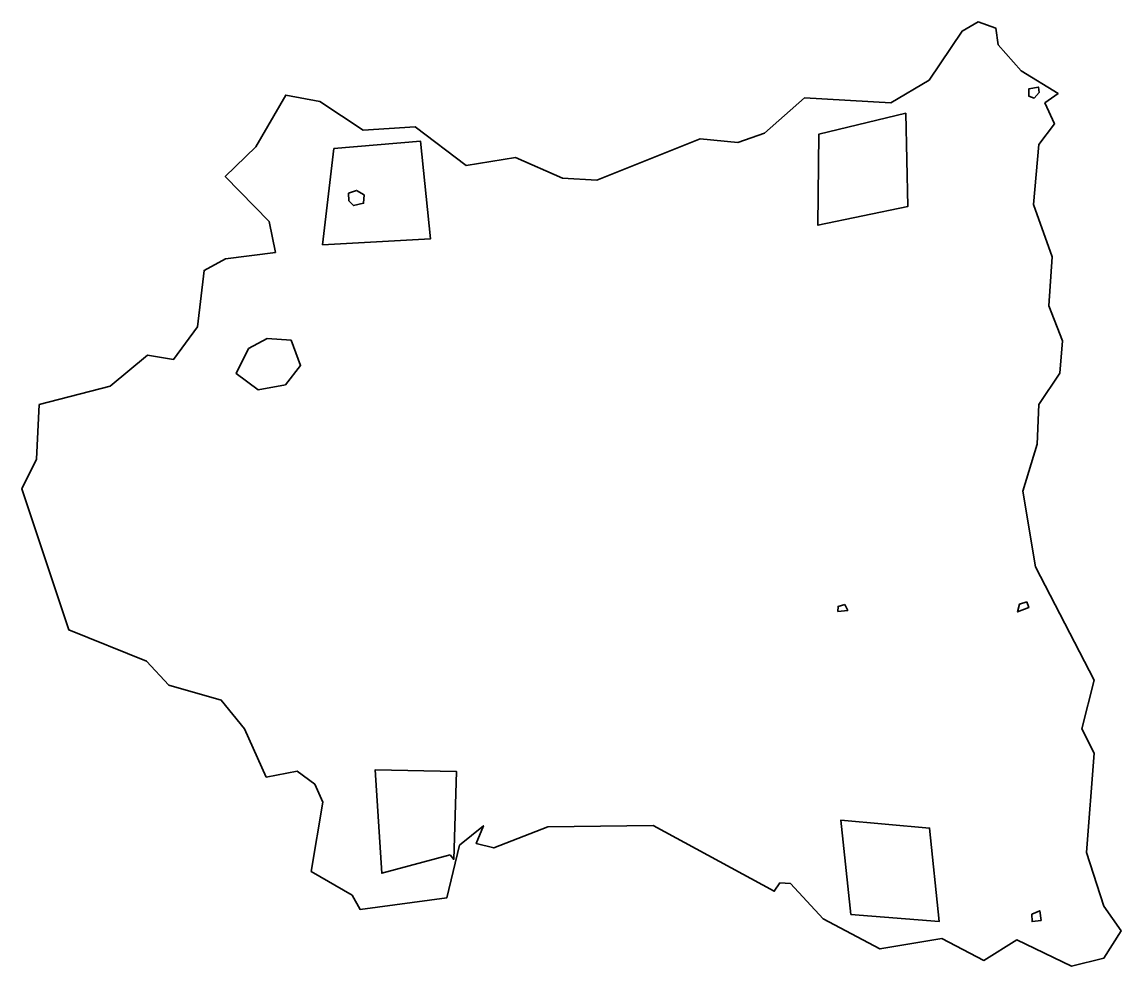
# Model space of a CAD drawing. Extents: x 0 to 10426, y -8961 to 0.
import ezdxf

# ---------------------------------------------------------------- set-up
doc = ezdxf.new("R2010")
doc.units = 0
doc.linetypes.add('Solid', pattern=[0])
for name, color, linetype in [('zone_0_q1', 7, 'Continuous'), ('zone_1_q1', 7, 'Continuous'), ('zone_2_q1', 7, 'Continuous'), ('zone_3_q1', 7, 'Continuous'), ('zone_4_q2', 7, 'Continuous')]:
    doc.layers.add(name, color=color, linetype=linetype)

msp = doc.modelspace()

# ---------------------------------------------------------------- linework, layer by layer
at = {"color": 0, "linetype": 'Solid', "lineweight": 35}
for points in [[(838, -3458), (1190, -3164), (1438, -3203), (1665, -2894), (1728, -2359), (1930, -2248), (2405, -2187), (2344, -1895), (1929, -1466), (2218, -1186), (2502, -694), (2826, -756), (3237, -1027), (3730, -996), (4215, -1362), (4682, -1287), (5128, -1484), (5452, -1503), (6435, -1110), (6791, -1145), (7045, -1056), (7423, -721), (8241, -768), (8605, -552), (8919, -86), (9072, 0), (9240, -59), (9259, -216), (9479, -463), (9829, -679), (9704, -768), (9794, -966), (9645, -1162), (9595, -1732), (9774, -2230), (9742, -2693), (9870, -3026), (9846, -3332), (9647, -3632), (9630, -4006), (9495, -4453), (9616, -5173), (10171, -6247), (10053, -6711), (10170, -6942), (10099, -7884), (10264, -8394), (10426, -8628), (10263, -8886), (9957, -8961), (9437, -8713), (9125, -8908), (8727, -8699), (8139, -8799), (7599, -8512), (7292, -8178), (7190, -8170), (7136, -8251), (5988, -7628), (4988, -7641), (4476, -7840), (4310, -7799), (4377, -7629), (4152, -7815), (4031, -8313), (3208, -8424), (3131, -8288), (2743, -8063), (2853, -7406), (2778, -7234), (2611, -7112), (2317, -7167), (2110, -6710), (1891, -6437), (1392, -6294), (1182, -6067), (445, -5771), (0, -4432), (137, -4150), (164, -3632), (838, -3458)], [(9648, -671), (9602, -722), (9551, -703), (9550, -636), (9642, -618), (9648, -671)], [(2149, -3100), (2325, -3005), (2553, -3021), (2643, -3260), (2499, -3444), (2241, -3491), (2032, -3338), (2149, -3100)], [(9532, -5503), (9550, -5558), (9444, -5599), (9462, -5525), (9532, -5503)], [(7806, -5529), (7833, -5586), (7740, -5595), (7742, -5547), (7806, -5529)], [(9670, -8530), (9582, -8539), (9580, -8470), (9655, -8436), (9670, -8530)]]:
    msp.add_lwpolyline(points, close=True, dxfattribs=at)
at = {"layer": 'zone_0_q1', "color": 40, "linetype": 'Solid', "lineweight": 35}
msp.add_lwpolyline([(4061, -7905), (3413, -8080), (3349, -7099), (4123, -7116), (4096, -7949), (4061, -7905)], close=True, dxfattribs=at)
at = {"layer": 'zone_1_q1', "color": 40, "linetype": 'Solid', "lineweight": 35}
msp.add_lwpolyline([(7863, -8471), (7767, -7578), (8610, -7652), (8702, -8538), (7863, -8471)], close=True, dxfattribs=at)
at = {"layer": 'zone_2_q1', "color": 40, "linetype": 'Solid', "lineweight": 35}
msp.add_lwpolyline([(8384, -866), (8405, -1750), (7551, -1930), (7560, -1064), (8384, -866)], close=True, dxfattribs=at)
at = {"layer": 'zone_3_q1', "color": 40, "linetype": 'Solid', "lineweight": 35}
msp.add_lwpolyline([(2958, -1200), (3781, -1133), (3876, -2058), (2852, -2114), (2958, -1200)], close=True, dxfattribs=at)
at = {"layer": 'zone_4_q2', "color": 2, "linetype": 'Solid', "lineweight": 35}
msp.add_lwpolyline([(3247, -1642), (3240, -1721), (3145, -1743), (3100, -1697), (3098, -1626), (3174, -1599), (3247, -1642)], close=True, dxfattribs=at)

doc.saveas('drawing.dxf')
